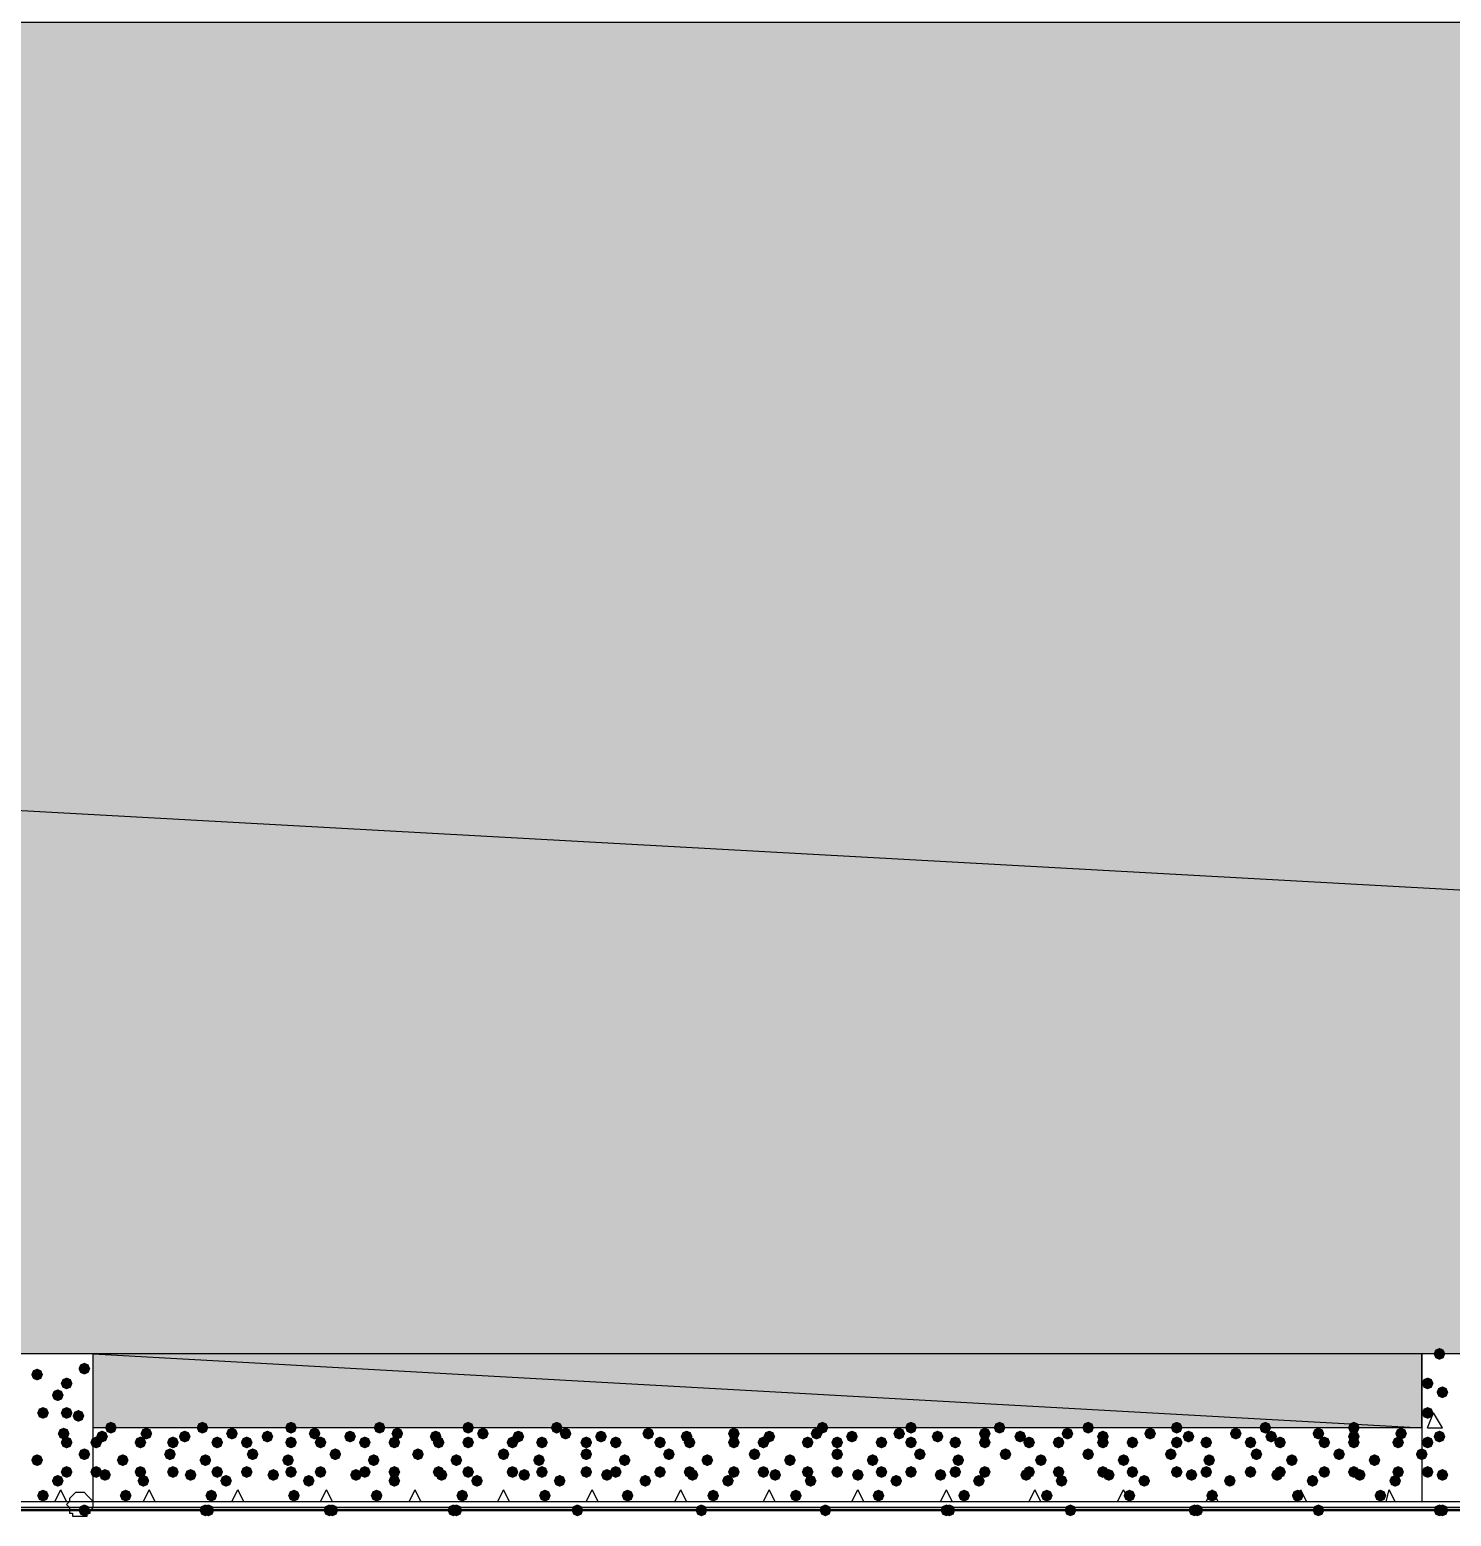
# Model space of a CAD drawing. Header units: millimetres. Extents: x 0 to 420, y 0 to 297.
# Drawn here: x 244.71 to 265.09, y 84.33 to 105.64 of the extents above; entities that cross this region are included whole.
import ezdxf

# ---------------------------------------------------------------- set-up
doc = ezdxf.new("R2010")
doc.units = ezdxf.units.MM
doc.layers.get('0').update_dxf_attribs({"linetype": 'CONTINUOUS'})

msp = doc.modelspace()

# ---------------------------------------------------------------- hatches: boundary and pattern name
at = {"true_color": 0x000008}
h = msp.add_hatch(color=0, dxfattribs=at)
h.paths.add_polyline_path([(385.826, 105.748667), (39.708667, 105.748667), (385.826, 86.656333)], flags=0)
h.paths.add_polyline_path([(39.708667, 105.748667), (385.826, 86.656333), (39.708667, 86.656333)], flags=0)
h = msp.add_hatch(color=0, dxfattribs=at)
h.paths.add_polyline_path([(264.668, 86.656333), (245.618, 86.656333), (264.668, 85.598)], flags=0)
h.paths.add_polyline_path([(245.618, 86.656333), (264.668, 85.598), (245.618, 85.598)], flags=0)
at = {"true_color": 0x000007}
for points in [[(265.006667, 86.656333), (264.981796, 86.596537), (264.922, 86.571667), (264.862204, 86.596537), (264.837333, 86.656333), (264.862204, 86.716129), (264.922, 86.741), (264.981796, 86.716129)], [(244.898333, 86.36), (244.873462, 86.300204), (244.813667, 86.275333), (244.753871, 86.300204), (244.729, 86.36), (244.753871, 86.419796), (244.813667, 86.444667), (244.873462, 86.419796)], [(245.575667, 86.444667), (245.550796, 86.384871), (245.491, 86.36), (245.431204, 86.384871), (245.406333, 86.444667), (245.431204, 86.504462), (245.491, 86.529333), (245.550796, 86.504463)], [(245.194667, 86.063667), (245.169796, 86.003871), (245.11, 85.979), (245.050204, 86.003871), (245.025333, 86.063667), (245.050204, 86.123462), (245.11, 86.148333), (245.169796, 86.123463)], [(245.321667, 86.233), (245.296796, 86.173204), (245.237, 86.148333), (245.177204, 86.173204), (245.152333, 86.233), (245.177204, 86.292796), (245.237, 86.317667), (245.296796, 86.292796)], [(264.837333, 86.233), (264.812462, 86.173204), (264.752667, 86.148333), (264.692871, 86.173204), (264.668, 86.233), (264.692871, 86.292796), (264.752667, 86.317667), (264.812462, 86.292796)], [(265.049, 86.106), (265.024129, 86.046204), (264.964333, 86.021333), (264.904538, 86.046204), (264.879667, 86.106), (264.904537, 86.165796), (264.964333, 86.190667), (265.024129, 86.165796)], [(244.983, 85.809667), (244.958129, 85.749871), (244.898333, 85.725), (244.838538, 85.749871), (244.813667, 85.809667), (244.838537, 85.869462), (244.898333, 85.894333), (244.958129, 85.869463)], [(245.321667, 85.809667), (245.296796, 85.749871), (245.237, 85.725), (245.177204, 85.749871), (245.152333, 85.809667), (245.177204, 85.869462), (245.237, 85.894333), (245.296796, 85.869463)], [(245.491, 85.767333), (245.466129, 85.707538), (245.406333, 85.682667), (245.346538, 85.707538), (245.321667, 85.767333), (245.346537, 85.827129), (245.406333, 85.852), (245.466129, 85.827129)], [(264.837333, 85.809667), (264.812462, 85.749871), (264.752667, 85.725), (264.692871, 85.749871), (264.668, 85.809667), (264.692871, 85.869462), (264.752667, 85.894333), (264.812462, 85.869463)], [(245.279333, 85.513333), (245.254462, 85.453537), (245.194667, 85.428667), (245.134871, 85.453537), (245.11, 85.513333), (245.134871, 85.573129), (245.194667, 85.598), (245.254462, 85.573129)], [(265.006667, 85.471), (264.981796, 85.411204), (264.922, 85.386333), (264.862204, 85.411204), (264.837333, 85.471), (264.862204, 85.530796), (264.922, 85.555667), (264.981796, 85.530796)], [(245.321667, 85.386333), (245.296796, 85.326537), (245.237, 85.301667), (245.177204, 85.326537), (245.152333, 85.386333), (245.177204, 85.446129), (245.237, 85.471), (245.296796, 85.446129)], [(245.575667, 85.217), (245.550796, 85.157204), (245.491, 85.132333), (245.431204, 85.157204), (245.406333, 85.217), (245.431204, 85.276796), (245.491, 85.301667), (245.550796, 85.276796)], [(264.837333, 85.386333), (264.812462, 85.326537), (264.752667, 85.301667), (264.692871, 85.326537), (264.668, 85.386333), (264.692871, 85.446129), (264.752667, 85.471), (264.812462, 85.446129)], [(244.898333, 85.132333), (244.873462, 85.072538), (244.813667, 85.047667), (244.753871, 85.072538), (244.729, 85.132333), (244.753871, 85.192129), (244.813667, 85.217), (244.873462, 85.192129)], [(245.321667, 84.963), (245.296796, 84.903204), (245.237, 84.878333), (245.177204, 84.903204), (245.152333, 84.963), (245.177204, 85.022796), (245.237, 85.047667), (245.296796, 85.022796)], [(264.837333, 84.963), (264.812462, 84.903204), (264.752667, 84.878333), (264.692871, 84.903204), (264.668, 84.963), (264.692871, 85.022796), (264.752667, 85.047667), (264.812462, 85.022796)], [(245.194667, 84.836), (245.169796, 84.776204), (245.11, 84.751333), (245.050204, 84.776204), (245.025333, 84.836), (245.050204, 84.895796), (245.11, 84.920667), (245.169796, 84.895796)], [(265.049, 84.920667), (265.024129, 84.860871), (264.964333, 84.836), (264.904538, 84.860871), (264.879667, 84.920667), (264.904537, 84.980462), (264.964333, 85.005333), (265.024129, 84.980463)], [(244.983, 84.624333), (244.958129, 84.564537), (244.898333, 84.539667), (244.838538, 84.564537), (244.813667, 84.624333), (244.838537, 84.684129), (244.898333, 84.709), (244.958129, 84.684129)]]:
    msp.add_hatch(color=0, dxfattribs=at).paths.add_polyline_path(points, flags=0)
at = {"true_color": 0x000008}
for points in [[(245.829667, 85.471), (245.804796, 85.411204), (245.745, 85.386333), (245.685204, 85.411204), (245.660333, 85.471), (245.685204, 85.530796), (245.745, 85.555667), (245.804796, 85.530796)], [(245.956667, 85.598), (245.931796, 85.538204), (245.872, 85.513333), (245.812204, 85.538204), (245.787333, 85.598), (245.812204, 85.657796), (245.872, 85.682667), (245.931796, 85.657796)], [(246.464667, 85.513333), (246.439796, 85.453537), (246.38, 85.428667), (246.320204, 85.453537), (246.295333, 85.513333), (246.320204, 85.573129), (246.38, 85.598), (246.439796, 85.573129)], [(247.015, 85.471), (246.990129, 85.411204), (246.930333, 85.386333), (246.870538, 85.411204), (246.845667, 85.471), (246.870537, 85.530796), (246.930333, 85.555667), (246.990129, 85.530796)], [(247.269, 85.598), (247.244129, 85.538204), (247.184333, 85.513333), (247.124538, 85.538204), (247.099667, 85.598), (247.124537, 85.657796), (247.184333, 85.682667), (247.244129, 85.657796)], [(247.692333, 85.513333), (247.667463, 85.453537), (247.607667, 85.428667), (247.547871, 85.453537), (247.523, 85.513333), (247.547871, 85.573129), (247.607667, 85.598), (247.667462, 85.573129)], [(248.200333, 85.471), (248.175462, 85.411204), (248.115667, 85.386333), (248.055871, 85.411204), (248.031, 85.471), (248.055871, 85.530796), (248.115667, 85.555667), (248.175462, 85.530796)], [(248.539, 85.598), (248.514129, 85.538204), (248.454333, 85.513333), (248.394538, 85.538204), (248.369667, 85.598), (248.394537, 85.657796), (248.454333, 85.682667), (248.514129, 85.657796)], [(248.877667, 85.513333), (248.852796, 85.453537), (248.793, 85.428667), (248.733204, 85.453537), (248.708333, 85.513333), (248.733204, 85.573129), (248.793, 85.598), (248.852796, 85.573129)], [(249.385667, 85.471), (249.360796, 85.411204), (249.301, 85.386333), (249.241204, 85.411204), (249.216333, 85.471), (249.241204, 85.530796), (249.301, 85.555667), (249.360796, 85.530796)], [(249.809, 85.598), (249.784129, 85.538204), (249.724333, 85.513333), (249.664537, 85.538204), (249.639667, 85.598), (249.664537, 85.657796), (249.724333, 85.682667), (249.784129, 85.657796)], [(250.063, 85.513333), (250.038129, 85.453537), (249.978333, 85.428667), (249.918538, 85.453537), (249.893667, 85.513333), (249.918537, 85.573129), (249.978333, 85.598), (250.038129, 85.573129)], [(250.613333, 85.471), (250.588462, 85.411204), (250.528667, 85.386333), (250.468871, 85.411204), (250.444, 85.471), (250.468871, 85.530796), (250.528667, 85.555667), (250.588462, 85.530796)], [(251.079, 85.598), (251.054129, 85.538204), (250.994333, 85.513333), (250.934538, 85.538204), (250.909667, 85.598), (250.934537, 85.657796), (250.994333, 85.682667), (251.054129, 85.657796)], [(251.290667, 85.513333), (251.265796, 85.453537), (251.206, 85.428667), (251.146204, 85.453537), (251.121333, 85.513333), (251.146204, 85.573129), (251.206, 85.598), (251.265796, 85.573129)], [(251.798667, 85.471), (251.773796, 85.411204), (251.714, 85.386333), (251.654204, 85.411204), (251.629333, 85.471), (251.654204, 85.530796), (251.714, 85.555667), (251.773796, 85.530796)], [(252.349, 85.598), (252.324129, 85.538204), (252.264333, 85.513333), (252.204538, 85.538204), (252.179667, 85.598), (252.204537, 85.657796), (252.264333, 85.682667), (252.324129, 85.657796)], [(252.476, 85.513333), (252.451129, 85.453537), (252.391333, 85.428667), (252.331538, 85.453537), (252.306667, 85.513333), (252.331537, 85.573129), (252.391333, 85.598), (252.451129, 85.573129)], [(252.984, 85.471), (252.959129, 85.411204), (252.899333, 85.386333), (252.839538, 85.411204), (252.814667, 85.471), (252.839537, 85.530796), (252.899333, 85.555667), (252.959129, 85.530796)], [(253.661333, 85.513333), (253.636462, 85.453537), (253.576667, 85.428667), (253.516871, 85.453537), (253.492, 85.513333), (253.516871, 85.573129), (253.576667, 85.598), (253.636462, 85.573129)], [(254.211667, 85.471), (254.186796, 85.411204), (254.127, 85.386333), (254.067204, 85.411204), (254.042333, 85.471), (254.067204, 85.530796), (254.127, 85.555667), (254.186796, 85.530796)], [(254.889, 85.513333), (254.864129, 85.453537), (254.804333, 85.428667), (254.744538, 85.453537), (254.719667, 85.513333), (254.744537, 85.573129), (254.804333, 85.598), (254.864129, 85.573129)], [(255.397, 85.471), (255.372129, 85.411204), (255.312333, 85.386333), (255.252537, 85.411204), (255.227667, 85.471), (255.252537, 85.530796), (255.312333, 85.555667), (255.372129, 85.530796)], [(256.074333, 85.513333), (256.049463, 85.453537), (255.989667, 85.428667), (255.929871, 85.453537), (255.905, 85.513333), (255.929871, 85.573129), (255.989667, 85.598), (256.049462, 85.573129)], [(256.159, 85.598), (256.134129, 85.538204), (256.074333, 85.513333), (256.014537, 85.538204), (255.989667, 85.598), (256.014537, 85.657796), (256.074333, 85.682667), (256.134129, 85.657796)], [(256.582333, 85.471), (256.557462, 85.411204), (256.497667, 85.386333), (256.437871, 85.411204), (256.413, 85.471), (256.437871, 85.530796), (256.497667, 85.555667), (256.557462, 85.530796)], [(257.259667, 85.513333), (257.234796, 85.453537), (257.175, 85.428667), (257.115204, 85.453537), (257.090333, 85.513333), (257.115204, 85.573129), (257.175, 85.598), (257.234796, 85.573129)], [(257.429, 85.598), (257.404129, 85.538204), (257.344333, 85.513333), (257.284538, 85.538204), (257.259667, 85.598), (257.284537, 85.657796), (257.344333, 85.682667), (257.404129, 85.657796)], [(257.81, 85.471), (257.785129, 85.411204), (257.725333, 85.386333), (257.665538, 85.411204), (257.640667, 85.471), (257.665537, 85.530796), (257.725333, 85.555667), (257.785129, 85.530796)], [(258.487333, 85.513333), (258.462463, 85.453537), (258.402667, 85.428667), (258.342871, 85.453537), (258.318, 85.513333), (258.342871, 85.573129), (258.402667, 85.598), (258.462462, 85.573129)], [(258.699, 85.598), (258.674129, 85.538204), (258.614333, 85.513333), (258.554538, 85.538204), (258.529667, 85.598), (258.554537, 85.657796), (258.614333, 85.682667), (258.674129, 85.657796)], [(258.995333, 85.471), (258.970462, 85.411204), (258.910667, 85.386333), (258.850871, 85.411204), (258.826, 85.471), (258.850871, 85.530796), (258.910667, 85.555667), (258.970462, 85.530796)], [(259.672667, 85.513333), (259.647796, 85.453537), (259.588, 85.428667), (259.528204, 85.453537), (259.503333, 85.513333), (259.528204, 85.573129), (259.588, 85.598), (259.647796, 85.573129)], [(259.969, 85.598), (259.944129, 85.538204), (259.884333, 85.513333), (259.824538, 85.538204), (259.799667, 85.598), (259.824537, 85.657796), (259.884333, 85.682667), (259.944129, 85.657796)], [(260.180667, 85.471), (260.155796, 85.411204), (260.096, 85.386333), (260.036204, 85.411204), (260.011333, 85.471), (260.036204, 85.530796), (260.096, 85.555667), (260.155796, 85.530796)], [(260.858, 85.513333), (260.833129, 85.453537), (260.773333, 85.428667), (260.713538, 85.453537), (260.688667, 85.513333), (260.713537, 85.573129), (260.773333, 85.598), (260.833129, 85.573129)], [(261.239, 85.598), (261.214129, 85.538204), (261.154333, 85.513333), (261.094538, 85.538204), (261.069667, 85.598), (261.094537, 85.657796), (261.154333, 85.682667), (261.214129, 85.657796)], [(261.408333, 85.471), (261.383462, 85.411204), (261.323667, 85.386333), (261.263871, 85.411204), (261.239, 85.471), (261.263871, 85.530796), (261.323667, 85.555667), (261.383462, 85.530796)], [(262.085667, 85.513333), (262.060796, 85.453537), (262.001, 85.428667), (261.941204, 85.453537), (261.916333, 85.513333), (261.941204, 85.573129), (262.001, 85.598), (262.060796, 85.573129)], [(262.509, 85.598), (262.484129, 85.538204), (262.424333, 85.513333), (262.364537, 85.538204), (262.339667, 85.598), (262.364537, 85.657796), (262.424333, 85.682667), (262.484129, 85.657796)], [(262.593667, 85.471), (262.568796, 85.411204), (262.509, 85.386333), (262.449204, 85.411204), (262.424333, 85.471), (262.449204, 85.530796), (262.509, 85.555667), (262.568796, 85.530796)], [(263.271, 85.513333), (263.246129, 85.453537), (263.186333, 85.428667), (263.126538, 85.453537), (263.101667, 85.513333), (263.126537, 85.573129), (263.186333, 85.598), (263.246129, 85.573129)], [(263.779, 85.598), (263.754129, 85.538204), (263.694333, 85.513333), (263.634537, 85.538204), (263.609667, 85.598), (263.634537, 85.657796), (263.694333, 85.682667), (263.754129, 85.657796)], [(263.779, 85.471), (263.754129, 85.411204), (263.694333, 85.386333), (263.634537, 85.411204), (263.609667, 85.471), (263.634537, 85.530796), (263.694333, 85.555667), (263.754129, 85.530796)], [(264.456333, 85.513333), (264.431462, 85.453537), (264.371667, 85.428667), (264.311871, 85.453537), (264.287, 85.513333), (264.311871, 85.573129), (264.371667, 85.598), (264.431462, 85.573129)], [(245.745, 85.386333), (245.720129, 85.326537), (245.660333, 85.301667), (245.600538, 85.326537), (245.575667, 85.386333), (245.600537, 85.446129), (245.660333, 85.471), (245.720129, 85.446129)], [(246.38, 85.386333), (246.355129, 85.326537), (246.295333, 85.301667), (246.235538, 85.326537), (246.210667, 85.386333), (246.235537, 85.446129), (246.295333, 85.471), (246.355129, 85.446129)], [(246.803333, 85.217), (246.778462, 85.157204), (246.718667, 85.132333), (246.658871, 85.157204), (246.634, 85.217), (246.658871, 85.276796), (246.718667, 85.301667), (246.778462, 85.276796)], [(246.845667, 85.386333), (246.820796, 85.326537), (246.761, 85.301667), (246.701204, 85.326537), (246.676333, 85.386333), (246.701204, 85.446129), (246.761, 85.471), (246.820796, 85.446129)], [(247.480667, 85.386333), (247.455796, 85.326537), (247.396, 85.301667), (247.336204, 85.326537), (247.311333, 85.386333), (247.336204, 85.446129), (247.396, 85.471), (247.455796, 85.446129)], [(247.904, 85.386333), (247.879129, 85.326537), (247.819333, 85.301667), (247.759538, 85.326537), (247.734667, 85.386333), (247.759537, 85.446129), (247.819333, 85.471), (247.879129, 85.446129)], [(247.988667, 85.217), (247.963796, 85.157204), (247.904, 85.132333), (247.844204, 85.157204), (247.819333, 85.217), (247.844204, 85.276796), (247.904, 85.301667), (247.963796, 85.276796)], [(248.539, 85.386333), (248.514129, 85.326537), (248.454333, 85.301667), (248.394538, 85.326537), (248.369667, 85.386333), (248.394537, 85.446129), (248.454333, 85.471), (248.514129, 85.446129)], [(248.962333, 85.386333), (248.937462, 85.326537), (248.877667, 85.301667), (248.817871, 85.326537), (248.793, 85.386333), (248.817871, 85.446129), (248.877667, 85.471), (248.937462, 85.446129)], [(249.174, 85.217), (249.149129, 85.157204), (249.089333, 85.132333), (249.029538, 85.157204), (249.004667, 85.217), (249.029537, 85.276796), (249.089333, 85.301667), (249.149129, 85.276796)], [(249.597333, 85.386333), (249.572462, 85.326537), (249.512667, 85.301667), (249.452871, 85.326537), (249.428, 85.386333), (249.452871, 85.446129), (249.512667, 85.471), (249.572462, 85.446129)], [(250.020667, 85.386333), (249.995796, 85.326537), (249.936, 85.301667), (249.876204, 85.326537), (249.851333, 85.386333), (249.876204, 85.446129), (249.936, 85.471), (249.995796, 85.446129)], [(250.359333, 85.217), (250.334463, 85.157204), (250.274667, 85.132333), (250.214871, 85.157204), (250.19, 85.217), (250.214871, 85.276796), (250.274667, 85.301667), (250.334462, 85.276796)], [(250.655667, 85.386333), (250.630796, 85.326537), (250.571, 85.301667), (250.511204, 85.326537), (250.486333, 85.386333), (250.511204, 85.446129), (250.571, 85.471), (250.630796, 85.446129)], [(251.079, 85.386333), (251.054129, 85.326537), (250.994333, 85.301667), (250.934538, 85.326537), (250.909667, 85.386333), (250.934537, 85.446129), (250.994333, 85.471), (251.054129, 85.446129)], [(251.587, 85.217), (251.562129, 85.157204), (251.502333, 85.132333), (251.442537, 85.157204), (251.417667, 85.217), (251.442537, 85.276796), (251.502333, 85.301667), (251.562129, 85.276796)], [(251.714, 85.386333), (251.689129, 85.326537), (251.629333, 85.301667), (251.569538, 85.326537), (251.544667, 85.386333), (251.569537, 85.446129), (251.629333, 85.471), (251.689129, 85.446129)], [(252.137333, 85.386333), (252.112462, 85.326537), (252.052667, 85.301667), (251.992871, 85.326537), (251.968, 85.386333), (251.992871, 85.446129), (252.052667, 85.471), (252.112462, 85.446129)], [(252.772333, 85.386333), (252.747462, 85.326537), (252.687667, 85.301667), (252.627871, 85.326537), (252.603, 85.386333), (252.627871, 85.446129), (252.687667, 85.471), (252.747462, 85.446129)], [(252.772333, 85.217), (252.747462, 85.157204), (252.687667, 85.132333), (252.627871, 85.157204), (252.603, 85.217), (252.627871, 85.276796), (252.687667, 85.301667), (252.747462, 85.276796)], [(253.195667, 85.386333), (253.170796, 85.326537), (253.111, 85.301667), (253.051204, 85.326537), (253.026333, 85.386333), (253.051204, 85.446129), (253.111, 85.471), (253.170796, 85.446129)], [(253.830667, 85.386333), (253.805796, 85.326537), (253.746, 85.301667), (253.686204, 85.326537), (253.661333, 85.386333), (253.686204, 85.446129), (253.746, 85.471), (253.805796, 85.446129)], [(253.957667, 85.217), (253.932796, 85.157204), (253.873, 85.132333), (253.813204, 85.157204), (253.788333, 85.217), (253.813204, 85.276796), (253.873, 85.301667), (253.932796, 85.276796)], [(254.254, 85.386333), (254.229129, 85.326537), (254.169333, 85.301667), (254.109537, 85.326537), (254.084667, 85.386333), (254.109537, 85.446129), (254.169333, 85.471), (254.229129, 85.446129)], [(254.889, 85.386333), (254.864129, 85.326537), (254.804333, 85.301667), (254.744538, 85.326537), (254.719667, 85.386333), (254.744537, 85.446129), (254.804333, 85.471), (254.864129, 85.446129)], [(255.185333, 85.217), (255.160462, 85.157204), (255.100667, 85.132333), (255.040871, 85.157204), (255.016, 85.217), (255.040871, 85.276796), (255.100667, 85.301667), (255.160462, 85.276796)], [(255.312333, 85.386333), (255.287463, 85.326537), (255.227667, 85.301667), (255.167871, 85.326537), (255.143, 85.386333), (255.167871, 85.446129), (255.227667, 85.471), (255.287462, 85.446129)], [(255.947333, 85.386333), (255.922462, 85.326537), (255.862667, 85.301667), (255.802871, 85.326537), (255.778, 85.386333), (255.802871, 85.446129), (255.862667, 85.471), (255.922462, 85.446129)], [(256.370667, 85.386333), (256.345796, 85.326537), (256.286, 85.301667), (256.226204, 85.326537), (256.201333, 85.386333), (256.226204, 85.446129), (256.286, 85.471), (256.345796, 85.446129)], [(256.370667, 85.217), (256.345796, 85.157204), (256.286, 85.132333), (256.226204, 85.157204), (256.201333, 85.217), (256.226204, 85.276796), (256.286, 85.301667), (256.345796, 85.276796)], [(257.005667, 85.386333), (256.980796, 85.326537), (256.921, 85.301667), (256.861204, 85.326537), (256.836333, 85.386333), (256.861204, 85.446129), (256.921, 85.471), (256.980796, 85.446129)], [(257.429, 85.386333), (257.404129, 85.326537), (257.344333, 85.301667), (257.284538, 85.326537), (257.259667, 85.386333), (257.284537, 85.446129), (257.344333, 85.471), (257.404129, 85.446129)], [(257.556, 85.217), (257.531129, 85.157204), (257.471333, 85.132333), (257.411538, 85.157204), (257.386667, 85.217), (257.411537, 85.276796), (257.471333, 85.301667), (257.531129, 85.276796)], [(258.064, 85.386333), (258.039129, 85.326537), (257.979333, 85.301667), (257.919538, 85.326537), (257.894667, 85.386333), (257.919537, 85.446129), (257.979333, 85.471), (258.039129, 85.446129)], [(258.487333, 85.386333), (258.462463, 85.326537), (258.402667, 85.301667), (258.342871, 85.326537), (258.318, 85.386333), (258.342871, 85.446129), (258.402667, 85.471), (258.462462, 85.446129)], [(258.783667, 85.217), (258.758796, 85.157204), (258.699, 85.132333), (258.639204, 85.157204), (258.614333, 85.217), (258.639204, 85.276796), (258.699, 85.301667), (258.758796, 85.276796)], [(259.122333, 85.386333), (259.097463, 85.326537), (259.037667, 85.301667), (258.977871, 85.326537), (258.953, 85.386333), (258.977871, 85.446129), (259.037667, 85.471), (259.097462, 85.446129)], [(259.545667, 85.386333), (259.520796, 85.326537), (259.461, 85.301667), (259.401204, 85.326537), (259.376333, 85.386333), (259.401204, 85.446129), (259.461, 85.471), (259.520796, 85.446129)], [(259.969, 85.217), (259.944129, 85.157204), (259.884333, 85.132333), (259.824538, 85.157204), (259.799667, 85.217), (259.824537, 85.276796), (259.884333, 85.301667), (259.944129, 85.276796)], [(260.180667, 85.386333), (260.155796, 85.326537), (260.096, 85.301667), (260.036204, 85.326537), (260.011333, 85.386333), (260.036204, 85.446129), (260.096, 85.471), (260.155796, 85.446129)], [(260.604, 85.386333), (260.579129, 85.326537), (260.519333, 85.301667), (260.459538, 85.326537), (260.434667, 85.386333), (260.459537, 85.446129), (260.519333, 85.471), (260.579129, 85.446129)], [(261.154333, 85.217), (261.129462, 85.157204), (261.069667, 85.132333), (261.009871, 85.157204), (260.985, 85.217), (261.009871, 85.276796), (261.069667, 85.301667), (261.129462, 85.276796)], [(261.239, 85.386333), (261.214129, 85.326537), (261.154333, 85.301667), (261.094538, 85.326537), (261.069667, 85.386333), (261.094537, 85.446129), (261.154333, 85.471), (261.214129, 85.446129)], [(261.662333, 85.386333), (261.637462, 85.326537), (261.577667, 85.301667), (261.517871, 85.326537), (261.493, 85.386333), (261.517871, 85.446129), (261.577667, 85.471), (261.637462, 85.446129)], [(262.297333, 85.386333), (262.272462, 85.326537), (262.212667, 85.301667), (262.152871, 85.326537), (262.128, 85.386333), (262.152871, 85.446129), (262.212667, 85.471), (262.272462, 85.446129)], [(262.382, 85.217), (262.357129, 85.157204), (262.297333, 85.132333), (262.237538, 85.157204), (262.212667, 85.217), (262.237537, 85.276796), (262.297333, 85.301667), (262.357129, 85.276796)], [(262.720667, 85.386333), (262.695796, 85.326537), (262.636, 85.301667), (262.576204, 85.326537), (262.551333, 85.386333), (262.576204, 85.446129), (262.636, 85.471), (262.695796, 85.446129)], [(263.355667, 85.386333), (263.330796, 85.326537), (263.271, 85.301667), (263.211204, 85.326537), (263.186333, 85.386333), (263.211204, 85.446129), (263.271, 85.471), (263.330796, 85.446129)], [(263.567333, 85.217), (263.542462, 85.157204), (263.482667, 85.132333), (263.422871, 85.157204), (263.398, 85.217), (263.422871, 85.276796), (263.482667, 85.301667), (263.542462, 85.276796)], [(263.779, 85.386333), (263.754129, 85.326537), (263.694333, 85.301667), (263.634537, 85.326537), (263.609667, 85.386333), (263.634537, 85.446129), (263.694333, 85.471), (263.754129, 85.446129)], [(264.414, 85.386333), (264.389129, 85.326537), (264.329333, 85.301667), (264.269538, 85.326537), (264.244667, 85.386333), (264.269537, 85.446129), (264.329333, 85.471), (264.389129, 85.446129)], [(264.752667, 85.217), (264.727796, 85.157204), (264.668, 85.132333), (264.608204, 85.157204), (264.583333, 85.217), (264.608204, 85.276796), (264.668, 85.301667), (264.727796, 85.276796)], [(245.745, 84.963), (245.720129, 84.903204), (245.660333, 84.878333), (245.600538, 84.903204), (245.575667, 84.963), (245.600537, 85.022796), (245.660333, 85.047667), (245.720129, 85.022796)], [(246.126, 85.132333), (246.101129, 85.072538), (246.041333, 85.047667), (245.981538, 85.072538), (245.956667, 85.132333), (245.981537, 85.192129), (246.041333, 85.217), (246.101129, 85.192129)], [(246.38, 84.963), (246.355129, 84.903204), (246.295333, 84.878333), (246.235538, 84.903204), (246.210667, 84.963), (246.235537, 85.022796), (246.295333, 85.047667), (246.355129, 85.022796)], [(246.845667, 84.963), (246.820796, 84.903204), (246.761, 84.878333), (246.701204, 84.903204), (246.676333, 84.963), (246.701204, 85.022796), (246.761, 85.047667), (246.820796, 85.022796)], [(247.311333, 85.132333), (247.286462, 85.072538), (247.226667, 85.047667), (247.166871, 85.072538), (247.142, 85.132333), (247.166871, 85.192129), (247.226667, 85.217), (247.286462, 85.192129)], [(247.480667, 84.963), (247.455796, 84.903204), (247.396, 84.878333), (247.336204, 84.903204), (247.311333, 84.963), (247.336204, 85.022796), (247.396, 85.047667), (247.455796, 85.022796)], [(247.904, 84.963), (247.879129, 84.903204), (247.819333, 84.878333), (247.759538, 84.903204), (247.734667, 84.963), (247.759537, 85.022796), (247.819333, 85.047667), (247.879129, 85.022796)], [(248.496667, 85.132333), (248.471796, 85.072538), (248.412, 85.047667), (248.352204, 85.072538), (248.327333, 85.132333), (248.352204, 85.192129), (248.412, 85.217), (248.471796, 85.192129)], [(248.539, 84.963), (248.514129, 84.903204), (248.454333, 84.878333), (248.394538, 84.903204), (248.369667, 84.963), (248.394537, 85.022796), (248.454333, 85.047667), (248.514129, 85.022796)], [(248.962333, 84.963), (248.937462, 84.903204), (248.877667, 84.878333), (248.817871, 84.903204), (248.793, 84.963), (248.817871, 85.022796), (248.877667, 85.047667), (248.937462, 85.022796)], [(249.597333, 84.963), (249.572462, 84.903204), (249.512667, 84.878333), (249.452871, 84.903204), (249.428, 84.963), (249.452871, 85.022796), (249.512667, 85.047667), (249.572462, 85.022796)], [(249.724333, 85.132333), (249.699462, 85.072538), (249.639667, 85.047667), (249.579871, 85.072538), (249.555, 85.132333), (249.579871, 85.192129), (249.639667, 85.217), (249.699462, 85.192129)], [(250.020667, 84.963), (249.995796, 84.903204), (249.936, 84.878333), (249.876204, 84.903204), (249.851333, 84.963), (249.876204, 85.022796), (249.936, 85.047667), (249.995796, 85.022796)], [(250.655667, 84.963), (250.630796, 84.903204), (250.571, 84.878333), (250.511204, 84.903204), (250.486333, 84.963), (250.511204, 85.022796), (250.571, 85.047667), (250.630796, 85.022796)], [(250.909667, 85.132333), (250.884796, 85.072538), (250.825, 85.047667), (250.765204, 85.072538), (250.740333, 85.132333), (250.765204, 85.192129), (250.825, 85.217), (250.884796, 85.192129)], [(251.079, 84.963), (251.054129, 84.903204), (250.994333, 84.878333), (250.934538, 84.903204), (250.909667, 84.963), (250.934537, 85.022796), (250.994333, 85.047667), (251.054129, 85.022796)], [(251.714, 84.963), (251.689129, 84.903204), (251.629333, 84.878333), (251.569538, 84.903204), (251.544667, 84.963), (251.569537, 85.022796), (251.629333, 85.047667), (251.689129, 85.022796)], [(252.095, 85.132333), (252.070129, 85.072538), (252.010333, 85.047667), (251.950538, 85.072538), (251.925667, 85.132333), (251.950537, 85.192129), (252.010333, 85.217), (252.070129, 85.192129)], [(252.137333, 84.963), (252.112462, 84.903204), (252.052667, 84.878333), (251.992871, 84.903204), (251.968, 84.963), (251.992871, 85.022796), (252.052667, 85.047667), (252.112462, 85.022796)], [(252.772333, 84.963), (252.747462, 84.903204), (252.687667, 84.878333), (252.627871, 84.903204), (252.603, 84.963), (252.627871, 85.022796), (252.687667, 85.047667), (252.747462, 85.022796)], [(253.195667, 84.963), (253.170796, 84.903204), (253.111, 84.878333), (253.051204, 84.903204), (253.026333, 84.963), (253.051204, 85.022796), (253.111, 85.047667), (253.170796, 85.022796)], [(253.322667, 85.132333), (253.297796, 85.072538), (253.238, 85.047667), (253.178204, 85.072538), (253.153333, 85.132333), (253.178204, 85.192129), (253.238, 85.217), (253.297796, 85.192129)], [(253.830667, 84.963), (253.805796, 84.903204), (253.746, 84.878333), (253.686204, 84.903204), (253.661333, 84.963), (253.686204, 85.022796), (253.746, 85.047667), (253.805796, 85.022796)], [(254.254, 84.963), (254.229129, 84.903204), (254.169333, 84.878333), (254.109537, 84.903204), (254.084667, 84.963), (254.109537, 85.022796), (254.169333, 85.047667), (254.229129, 85.022796)], [(254.508, 85.132333), (254.483129, 85.072538), (254.423333, 85.047667), (254.363538, 85.072538), (254.338667, 85.132333), (254.363537, 85.192129), (254.423333, 85.217), (254.483129, 85.192129)], [(254.889, 84.963), (254.864129, 84.903204), (254.804333, 84.878333), (254.744538, 84.903204), (254.719667, 84.963), (254.744537, 85.022796), (254.804333, 85.047667), (254.864129, 85.022796)], [(255.312333, 84.963), (255.287463, 84.903204), (255.227667, 84.878333), (255.167871, 84.903204), (255.143, 84.963), (255.167871, 85.022796), (255.227667, 85.047667), (255.287462, 85.022796)], [(255.693333, 85.132333), (255.668462, 85.072538), (255.608667, 85.047667), (255.548871, 85.072538), (255.524, 85.132333), (255.548871, 85.192129), (255.608667, 85.217), (255.668462, 85.192129)], [(255.947333, 84.963), (255.922462, 84.903204), (255.862667, 84.878333), (255.802871, 84.903204), (255.778, 84.963), (255.802871, 85.022796), (255.862667, 85.047667), (255.922462, 85.022796)], [(256.370667, 84.963), (256.345796, 84.903204), (256.286, 84.878333), (256.226204, 84.903204), (256.201333, 84.963), (256.226204, 85.022796), (256.286, 85.047667), (256.345796, 85.022796)], [(256.878667, 85.132333), (256.853796, 85.072538), (256.794, 85.047667), (256.734204, 85.072538), (256.709333, 85.132333), (256.734204, 85.192129), (256.794, 85.217), (256.853796, 85.192129)], [(257.005667, 84.963), (256.980796, 84.903204), (256.921, 84.878333), (256.861204, 84.903204), (256.836333, 84.963), (256.861204, 85.022796), (256.921, 85.047667), (256.980796, 85.022796)], [(257.429, 84.963), (257.404129, 84.903204), (257.344333, 84.878333), (257.284538, 84.903204), (257.259667, 84.963), (257.284537, 85.022796), (257.344333, 85.047667), (257.404129, 85.022796)], [(258.064, 84.963), (258.039129, 84.903204), (257.979333, 84.878333), (257.919538, 84.903204), (257.894667, 84.963), (257.919537, 85.022796), (257.979333, 85.047667), (258.039129, 85.022796)], [(258.106333, 85.132333), (258.081462, 85.072538), (258.021667, 85.047667), (257.961871, 85.072538), (257.937, 85.132333), (257.961871, 85.192129), (258.021667, 85.217), (258.081462, 85.192129)], [(258.487333, 84.963), (258.462463, 84.903204), (258.402667, 84.878333), (258.342871, 84.903204), (258.318, 84.963), (258.342871, 85.022796), (258.402667, 85.047667), (258.462462, 85.022796)], [(259.122333, 84.963), (259.097463, 84.903204), (259.037667, 84.878333), (258.977871, 84.903204), (258.953, 84.963), (258.977871, 85.022796), (259.037667, 85.047667), (259.097462, 85.022796)], [(259.291667, 85.132333), (259.266796, 85.072538), (259.207, 85.047667), (259.147204, 85.072538), (259.122333, 85.132333), (259.147204, 85.192129), (259.207, 85.217), (259.266796, 85.192129)], [(259.545667, 84.963), (259.520796, 84.903204), (259.461, 84.878333), (259.401204, 84.903204), (259.376333, 84.963), (259.401204, 85.022796), (259.461, 85.047667), (259.520796, 85.022796)], [(260.180667, 84.963), (260.155796, 84.903204), (260.096, 84.878333), (260.036204, 84.903204), (260.011333, 84.963), (260.036204, 85.022796), (260.096, 85.047667), (260.155796, 85.022796)], [(260.477, 85.132333), (260.452129, 85.072538), (260.392333, 85.047667), (260.332538, 85.072538), (260.307667, 85.132333), (260.332537, 85.192129), (260.392333, 85.217), (260.452129, 85.192129)], [(260.604, 84.963), (260.579129, 84.903204), (260.519333, 84.878333), (260.459538, 84.903204), (260.434667, 84.963), (260.459537, 85.022796), (260.519333, 85.047667), (260.579129, 85.022796)], [(261.239, 84.963), (261.214129, 84.903204), (261.154333, 84.878333), (261.094538, 84.903204), (261.069667, 84.963), (261.094537, 85.022796), (261.154333, 85.047667), (261.214129, 85.022796)], [(261.662333, 84.963), (261.637462, 84.903204), (261.577667, 84.878333), (261.517871, 84.903204), (261.493, 84.963), (261.517871, 85.022796), (261.577667, 85.047667), (261.637462, 85.022796)], [(261.704667, 85.132333), (261.679796, 85.072538), (261.62, 85.047667), (261.560204, 85.072538), (261.535333, 85.132333), (261.560204, 85.192129), (261.62, 85.217), (261.679796, 85.192129)], [(262.297333, 84.963), (262.272462, 84.903204), (262.212667, 84.878333), (262.152871, 84.903204), (262.128, 84.963), (262.152871, 85.022796), (262.212667, 85.047667), (262.272462, 85.022796)], [(262.720667, 84.963), (262.695796, 84.903204), (262.636, 84.878333), (262.576204, 84.903204), (262.551333, 84.963), (262.576204, 85.022796), (262.636, 85.047667), (262.695796, 85.022796)], [(262.89, 85.132333), (262.865129, 85.072538), (262.805333, 85.047667), (262.745538, 85.072538), (262.720667, 85.132333), (262.745537, 85.192129), (262.805333, 85.217), (262.865129, 85.192129)], [(263.355667, 84.963), (263.330796, 84.903204), (263.271, 84.878333), (263.211204, 84.903204), (263.186333, 84.963), (263.211204, 85.022796), (263.271, 85.047667), (263.330796, 85.022796)], [(263.779, 84.963), (263.754129, 84.903204), (263.694333, 84.878333), (263.634537, 84.903204), (263.609667, 84.963), (263.634537, 85.022796), (263.694333, 85.047667), (263.754129, 85.022796)], [(264.075333, 85.132333), (264.050462, 85.072538), (263.990667, 85.047667), (263.930871, 85.072538), (263.906, 85.132333), (263.930871, 85.192129), (263.990667, 85.217), (264.050462, 85.192129)], [(264.414, 84.963), (264.389129, 84.903204), (264.329333, 84.878333), (264.269538, 84.903204), (264.244667, 84.963), (264.269537, 85.022796), (264.329333, 85.047667), (264.389129, 85.022796)], [(245.872, 84.920667), (245.847129, 84.860871), (245.787333, 84.836), (245.727537, 84.860871), (245.702667, 84.920667), (245.727537, 84.980462), (245.787333, 85.005333), (245.847129, 84.980463)], [(246.422333, 84.836), (246.397462, 84.776204), (246.337667, 84.751333), (246.277871, 84.776204), (246.253, 84.836), (246.277871, 84.895796), (246.337667, 84.920667), (246.397462, 84.895796)], [(247.099667, 84.920667), (247.074796, 84.860871), (247.015, 84.836), (246.955204, 84.860871), (246.930333, 84.920667), (246.955204, 84.980462), (247.015, 85.005333), (247.074796, 84.980463)], [(247.607667, 84.836), (247.582796, 84.776204), (247.523, 84.751333), (247.463204, 84.776204), (247.438333, 84.836), (247.463204, 84.895796), (247.523, 84.920667), (247.582796, 84.895796)], [(248.285, 84.920667), (248.260129, 84.860871), (248.200333, 84.836), (248.140537, 84.860871), (248.115667, 84.920667), (248.140537, 84.980462), (248.200333, 85.005333), (248.260129, 84.980463)], [(248.793, 84.836), (248.768129, 84.776204), (248.708333, 84.751333), (248.648538, 84.776204), (248.623667, 84.836), (248.648537, 84.895796), (248.708333, 84.920667), (248.768129, 84.895796)], [(249.470333, 84.920667), (249.445462, 84.860871), (249.385667, 84.836), (249.325871, 84.860871), (249.301, 84.920667), (249.325871, 84.980462), (249.385667, 85.005333), (249.445462, 84.980463)], [(250.020667, 84.836), (249.995796, 84.776204), (249.936, 84.751333), (249.876204, 84.776204), (249.851333, 84.836), (249.876204, 84.895796), (249.936, 84.920667), (249.995796, 84.895796)], [(250.698, 84.920667), (250.673129, 84.860871), (250.613333, 84.836), (250.553538, 84.860871), (250.528667, 84.920667), (250.553537, 84.980462), (250.613333, 85.005333), (250.673129, 84.980463)], [(251.206, 84.836), (251.181129, 84.776204), (251.121333, 84.751333), (251.061538, 84.776204), (251.036667, 84.836), (251.061537, 84.895796), (251.121333, 84.920667), (251.181129, 84.895796)], [(251.883333, 84.920667), (251.858462, 84.860871), (251.798667, 84.836), (251.738871, 84.860871), (251.714, 84.920667), (251.738871, 84.980462), (251.798667, 85.005333), (251.858462, 84.980463)], [(252.391333, 84.836), (252.366462, 84.776204), (252.306667, 84.751333), (252.246871, 84.776204), (252.222, 84.836), (252.246871, 84.895796), (252.306667, 84.920667), (252.366462, 84.895796)], [(253.068667, 84.920667), (253.043796, 84.860871), (252.984, 84.836), (252.924204, 84.860871), (252.899333, 84.920667), (252.924204, 84.980462), (252.984, 85.005333), (253.043796, 84.980463)], [(253.619, 84.836), (253.594129, 84.776204), (253.534333, 84.751333), (253.474538, 84.776204), (253.449667, 84.836), (253.474537, 84.895796), (253.534333, 84.920667), (253.594129, 84.895796)], [(254.296333, 84.920667), (254.271462, 84.860871), (254.211667, 84.836), (254.151871, 84.860871), (254.127, 84.920667), (254.151871, 84.980462), (254.211667, 85.005333), (254.271462, 84.980463)], [(254.804333, 84.836), (254.779462, 84.776204), (254.719667, 84.751333), (254.659871, 84.776204), (254.635, 84.836), (254.659871, 84.895796), (254.719667, 84.920667), (254.779462, 84.895796)], [(255.481667, 84.920667), (255.456796, 84.860871), (255.397, 84.836), (255.337204, 84.860871), (255.312333, 84.920667), (255.337204, 84.980462), (255.397, 85.005333), (255.456796, 84.980463)], [(255.989667, 84.836), (255.964796, 84.776204), (255.905, 84.751333), (255.845204, 84.776204), (255.820333, 84.836), (255.845204, 84.895796), (255.905, 84.920667), (255.964796, 84.895796)], [(256.667, 84.920667), (256.642129, 84.860871), (256.582333, 84.836), (256.522538, 84.860871), (256.497667, 84.920667), (256.522537, 84.980462), (256.582333, 85.005333), (256.642129, 84.980463)], [(257.217333, 84.836), (257.192462, 84.776204), (257.132667, 84.751333), (257.072871, 84.776204), (257.048, 84.836), (257.072871, 84.895796), (257.132667, 84.920667), (257.192462, 84.895796)], [(257.852333, 84.920667), (257.827463, 84.860871), (257.767667, 84.836), (257.707871, 84.860871), (257.683, 84.920667), (257.707871, 84.980462), (257.767667, 85.005333), (257.827462, 84.980463)], [(258.402667, 84.836), (258.377796, 84.776204), (258.318, 84.751333), (258.258204, 84.776204), (258.233333, 84.836), (258.258204, 84.895796), (258.318, 84.920667), (258.377796, 84.895796)], [(259.08, 84.920667), (259.055129, 84.860871), (258.995333, 84.836), (258.935538, 84.860871), (258.910667, 84.920667), (258.935537, 84.980462), (258.995333, 85.005333), (259.055129, 84.980463)], [(259.588, 84.836), (259.563129, 84.776204), (259.503333, 84.751333), (259.443537, 84.776204), (259.418667, 84.836), (259.443537, 84.895796), (259.503333, 84.920667), (259.563129, 84.895796)], [(260.265333, 84.920667), (260.240462, 84.860871), (260.180667, 84.836), (260.120871, 84.860871), (260.096, 84.920667), (260.120871, 84.980462), (260.180667, 85.005333), (260.240462, 84.980463)], [(260.773333, 84.836), (260.748462, 84.776204), (260.688667, 84.751333), (260.628871, 84.776204), (260.604, 84.836), (260.628871, 84.895796), (260.688667, 84.920667), (260.748462, 84.895796)], [(261.450667, 84.920667), (261.425796, 84.860871), (261.366, 84.836), (261.306204, 84.860871), (261.281333, 84.920667), (261.306204, 84.980462), (261.366, 85.005333), (261.425796, 84.980463)], [(262.001, 84.836), (261.976129, 84.776204), (261.916333, 84.751333), (261.856538, 84.776204), (261.831667, 84.836), (261.856537, 84.895796), (261.916333, 84.920667), (261.976129, 84.895796)], [(262.678333, 84.920667), (262.653462, 84.860871), (262.593667, 84.836), (262.533871, 84.860871), (262.509, 84.920667), (262.533871, 84.980462), (262.593667, 85.005333), (262.653462, 84.980463)], [(263.186333, 84.836), (263.161462, 84.776204), (263.101667, 84.751333), (263.041871, 84.776204), (263.017, 84.836), (263.041871, 84.895796), (263.101667, 84.920667), (263.161462, 84.895796)], [(263.863667, 84.920667), (263.838796, 84.860871), (263.779, 84.836), (263.719204, 84.860871), (263.694333, 84.920667), (263.719204, 84.980462), (263.779, 85.005333), (263.838796, 84.980463)], [(264.371667, 84.836), (264.346796, 84.776204), (264.287, 84.751333), (264.227204, 84.776204), (264.202333, 84.836), (264.227204, 84.895796), (264.287, 84.920667), (264.346796, 84.895796)], [(246.168333, 84.624333), (246.143463, 84.564537), (246.083667, 84.539667), (246.023871, 84.564537), (245.999, 84.624333), (246.023871, 84.684129), (246.083667, 84.709), (246.143462, 84.684129)], [(247.396, 84.624333), (247.371129, 84.564537), (247.311333, 84.539667), (247.251538, 84.564537), (247.226667, 84.624333), (247.251537, 84.684129), (247.311333, 84.709), (247.371129, 84.684129)], [(248.581333, 84.624333), (248.556462, 84.564537), (248.496667, 84.539667), (248.436871, 84.564537), (248.412, 84.624333), (248.436871, 84.684129), (248.496667, 84.709), (248.556462, 84.684129)], [(249.766667, 84.624333), (249.741796, 84.564537), (249.682, 84.539667), (249.622204, 84.564537), (249.597333, 84.624333), (249.622204, 84.684129), (249.682, 84.709), (249.741796, 84.684129)], [(250.994333, 84.624333), (250.969462, 84.564537), (250.909667, 84.539667), (250.849871, 84.564537), (250.825, 84.624333), (250.849871, 84.684129), (250.909667, 84.709), (250.969462, 84.684129)], [(252.179667, 84.624333), (252.154796, 84.564537), (252.095, 84.539667), (252.035204, 84.564537), (252.010333, 84.624333), (252.035204, 84.684129), (252.095, 84.709), (252.154796, 84.684129)], [(253.365, 84.624333), (253.340129, 84.564537), (253.280333, 84.539667), (253.220538, 84.564537), (253.195667, 84.624333), (253.220537, 84.684129), (253.280333, 84.709), (253.340129, 84.684129)], [(254.592667, 84.624333), (254.567796, 84.564537), (254.508, 84.539667), (254.448204, 84.564537), (254.423333, 84.624333), (254.448204, 84.684129), (254.508, 84.709), (254.567796, 84.684129)], [(255.778, 84.624333), (255.753129, 84.564537), (255.693333, 84.539667), (255.633537, 84.564537), (255.608667, 84.624333), (255.633537, 84.684129), (255.693333, 84.709), (255.753129, 84.684129)], [(256.963333, 84.624333), (256.938463, 84.564537), (256.878667, 84.539667), (256.818871, 84.564537), (256.794, 84.624333), (256.818871, 84.684129), (256.878667, 84.709), (256.938462, 84.684129)], [(258.191, 84.624333), (258.166129, 84.564537), (258.106333, 84.539667), (258.046538, 84.564537), (258.021667, 84.624333), (258.046537, 84.684129), (258.106333, 84.709), (258.166129, 84.684129)], [(259.376333, 84.624333), (259.351462, 84.564537), (259.291667, 84.539667), (259.231871, 84.564537), (259.207, 84.624333), (259.231871, 84.684129), (259.291667, 84.709), (259.351462, 84.684129)], [(260.561667, 84.624333), (260.536796, 84.564537), (260.477, 84.539667), (260.417204, 84.564537), (260.392333, 84.624333), (260.417204, 84.684129), (260.477, 84.709), (260.536796, 84.684129)], [(261.747, 84.624333), (261.722129, 84.564537), (261.662333, 84.539667), (261.602538, 84.564537), (261.577667, 84.624333), (261.602537, 84.684129), (261.662333, 84.709), (261.722129, 84.684129)], [(262.974667, 84.624333), (262.949796, 84.564537), (262.89, 84.539667), (262.830204, 84.564537), (262.805333, 84.624333), (262.830204, 84.684129), (262.89, 84.709), (262.949796, 84.684129)], [(264.16, 84.624333), (264.135129, 84.564537), (264.075333, 84.539667), (264.015538, 84.564537), (263.990667, 84.624333), (264.015537, 84.684129), (264.075333, 84.709), (264.135129, 84.684129)]]:
    msp.add_hatch(color=0, dxfattribs=at).paths.add_polyline_path(points, flags=0)
at = {"true_color": 0x000007}
h = msp.add_hatch(color=0, dxfattribs=at)
h.paths.add_polyline_path([(386.969, 84.455), (38.565667, 84.455), (386.969, 84.412667)], flags=0)
h.paths.add_polyline_path([(38.565667, 84.455), (386.969, 84.412667), (38.565667, 84.412667)], flags=0)
at = {"true_color": 0x0000fe}
for points in [[(245.575667, 84.412667), (245.550796, 84.352871), (245.491, 84.328), (245.431204, 84.352871), (245.406333, 84.412667), (245.431204, 84.472462), (245.491, 84.497333), (245.550796, 84.472463)], [(245.575667, 84.412667), (245.550796, 84.352871), (245.491, 84.328), (245.431204, 84.352871), (245.406333, 84.412667), (245.431204, 84.472462), (245.491, 84.497333), (245.550796, 84.472463)], [(247.311333, 84.412667), (247.286462, 84.352871), (247.226667, 84.328), (247.166871, 84.352871), (247.142, 84.412667), (247.166871, 84.472462), (247.226667, 84.497333), (247.286462, 84.472463)], [(247.353667, 84.412667), (247.328796, 84.352871), (247.269, 84.328), (247.209204, 84.352871), (247.184333, 84.412667), (247.209204, 84.472462), (247.269, 84.497333), (247.328796, 84.472463)], [(249.089333, 84.412667), (249.064462, 84.352871), (249.004667, 84.328), (248.944871, 84.352871), (248.92, 84.412667), (248.944871, 84.472462), (249.004667, 84.497333), (249.064462, 84.472463)], [(249.131667, 84.412667), (249.106796, 84.352871), (249.047, 84.328), (248.987204, 84.352871), (248.962333, 84.412667), (248.987204, 84.472462), (249.047, 84.497333), (249.106796, 84.472463)], [(250.867333, 84.412667), (250.842462, 84.352871), (250.782667, 84.328), (250.722871, 84.352871), (250.698, 84.412667), (250.722871, 84.472462), (250.782667, 84.497333), (250.842462, 84.472463)], [(250.909667, 84.412667), (250.884796, 84.352871), (250.825, 84.328), (250.765204, 84.352871), (250.740333, 84.412667), (250.765204, 84.472462), (250.825, 84.497333), (250.884796, 84.472463)], [(252.645333, 84.412667), (252.620462, 84.352871), (252.560667, 84.328), (252.500871, 84.352871), (252.476, 84.412667), (252.500871, 84.472462), (252.560667, 84.497333), (252.620462, 84.472463)], [(252.645333, 84.412667), (252.620462, 84.352871), (252.560667, 84.328), (252.500871, 84.352871), (252.476, 84.412667), (252.500871, 84.472462), (252.560667, 84.497333), (252.620462, 84.472463)], [(254.423333, 84.412667), (254.398462, 84.352871), (254.338667, 84.328), (254.278871, 84.352871), (254.254, 84.412667), (254.278871, 84.472462), (254.338667, 84.497333), (254.398462, 84.472463)], [(254.423333, 84.412667), (254.398462, 84.352871), (254.338667, 84.328), (254.278871, 84.352871), (254.254, 84.412667), (254.278871, 84.472462), (254.338667, 84.497333), (254.398462, 84.472463)], [(256.201333, 84.412667), (256.176462, 84.352871), (256.116667, 84.328), (256.056871, 84.352871), (256.032, 84.412667), (256.056871, 84.472462), (256.116667, 84.497333), (256.176462, 84.472463)], [(256.201333, 84.412667), (256.176462, 84.352871), (256.116667, 84.328), (256.056871, 84.352871), (256.032, 84.412667), (256.056871, 84.472462), (256.116667, 84.497333), (256.176462, 84.472463)], [(257.937, 84.412667), (257.912129, 84.352871), (257.852333, 84.328), (257.792537, 84.352871), (257.767667, 84.412667), (257.792537, 84.472462), (257.852333, 84.497333), (257.912129, 84.472463)], [(257.979333, 84.412667), (257.954462, 84.352871), (257.894667, 84.328), (257.834871, 84.352871), (257.81, 84.412667), (257.834871, 84.472462), (257.894667, 84.497333), (257.954462, 84.472463)], [(259.715, 84.412667), (259.690129, 84.352871), (259.630333, 84.328), (259.570538, 84.352871), (259.545667, 84.412667), (259.570537, 84.472462), (259.630333, 84.497333), (259.690129, 84.472463)], [(259.715, 84.412667), (259.690129, 84.352871), (259.630333, 84.328), (259.570538, 84.352871), (259.545667, 84.412667), (259.570537, 84.472462), (259.630333, 84.497333), (259.690129, 84.472463)], [(261.493, 84.412667), (261.468129, 84.352871), (261.408333, 84.328), (261.348538, 84.352871), (261.323667, 84.412667), (261.348537, 84.472462), (261.408333, 84.497333), (261.468129, 84.472463)], [(261.535333, 84.412667), (261.510462, 84.352871), (261.450667, 84.328), (261.390871, 84.352871), (261.366, 84.412667), (261.390871, 84.472462), (261.450667, 84.497333), (261.510462, 84.472463)], [(263.271, 84.412667), (263.246129, 84.352871), (263.186333, 84.328), (263.126538, 84.352871), (263.101667, 84.412667), (263.126537, 84.472462), (263.186333, 84.497333), (263.246129, 84.472463)], [(263.271, 84.412667), (263.246129, 84.352871), (263.186333, 84.328), (263.126538, 84.352871), (263.101667, 84.412667), (263.126537, 84.472462), (263.186333, 84.497333), (263.246129, 84.472463)], [(265.006667, 84.412667), (264.981796, 84.352871), (264.922, 84.328), (264.862204, 84.352871), (264.837333, 84.412667), (264.862204, 84.472462), (264.922, 84.497333), (264.981796, 84.472463)], [(265.049, 84.412667), (265.024129, 84.352871), (264.964333, 84.328), (264.904538, 84.352871), (264.879667, 84.412667), (264.904537, 84.472462), (264.964333, 84.497333), (265.024129, 84.472463)]]:
    msp.add_hatch(color=0, dxfattribs=at).paths.add_polyline_path(points, flags=0)

# ---------------------------------------------------------------- linework, layer by layer
at = {"color": 0, "true_color": 0x000008}
for points in [[(385.826, 105.748667), (39.708667, 105.748667), (385.826, 86.656333)], [(39.708667, 105.748667), (385.826, 86.656333), (39.708667, 86.656333)], [(264.668, 86.656333), (245.618, 86.656333), (264.668, 85.598)], [(245.618, 86.656333), (264.668, 85.598), (245.618, 85.598)]]:
    msp.add_lwpolyline(points, close=True, dxfattribs=at)
at = {"color": 0, "true_color": 0x000007}
for points in [[(243.501333, 86.656333), (243.501333, 84.539667), (245.618, 84.539667), (245.618, 86.656333)], [(264.668, 86.656333), (264.668, 84.539667), (266.784667, 84.539667), (266.784667, 86.656333)], [(245.618, 84.497333), (245.618, 84.539667), (245.575667, 84.582), (245.533333, 84.624333), (245.491, 84.666667), (245.448667, 84.666667), (245.406333, 84.666667), (245.364, 84.666667), (245.321667, 84.624333), (245.279333, 84.582), (245.279333, 84.539667), (245.237, 84.497333), (245.279333, 84.455), (245.279333, 84.412667), (245.279333, 84.370333), (245.321667, 84.370333), (245.321667, 84.328), (245.364, 84.328), (245.406333, 84.328), (245.448667, 84.328), (245.491, 84.328), (245.533333, 84.328), (245.533333, 84.370333), (245.575667, 84.370333), (245.575667, 84.412667), (245.618, 84.455)], [(386.969, 84.455), (38.565667, 84.455), (386.969, 84.412667)], [(38.565667, 84.455), (386.969, 84.412667), (38.565667, 84.412667)]]:
    msp.add_lwpolyline(points, close=True, dxfattribs=at)
for points in [[(264.752667, 85.598), (264.837333, 85.809667)], [(264.964333, 85.598), (264.837333, 85.809667)], [(264.668, 85.598), (245.618, 85.598)], [(264.752667, 85.598), (264.964333, 85.598)], [(245.067667, 84.539667), (245.152333, 84.709)], [(245.237, 84.539667), (245.152333, 84.709)], [(387.053667, 84.412667), (38.481, 84.412667)], [(387.011333, 84.412667), (38.523333, 84.412667), (387.011333, 84.412667), (38.523333, 84.412667)], [(38.523333, 84.412667), (387.011333, 84.412667), (38.523333, 84.412667), (387.011333, 84.412667)], [(387.011333, 84.412667), (38.523333, 84.412667)], [(38.523333, 84.412667), (38.565667, 84.412667), (386.969, 84.412667), (387.011333, 84.412667)], [(386.969, 84.455), (38.565667, 84.455)], [(245.618, 84.539667), (264.668, 84.539667)]]:
    msp.add_lwpolyline(points, dxfattribs=at)
at = {"color": 0, "true_color": 0x000008}
for points in [[(246.337667, 84.539667), (246.422333, 84.709)], [(246.507, 84.539667), (246.422333, 84.709)], [(247.607667, 84.539667), (247.692333, 84.709)], [(247.777, 84.539667), (247.692333, 84.709)], [(248.877667, 84.539667), (248.962333, 84.709)], [(249.047, 84.539667), (248.962333, 84.709)], [(250.147667, 84.539667), (250.232333, 84.709)], [(250.317, 84.539667), (250.232333, 84.709)], [(251.417667, 84.539667), (251.502333, 84.709)], [(251.587, 84.539667), (251.502333, 84.709)], [(252.687667, 84.539667), (252.772333, 84.709)], [(252.857, 84.539667), (252.772333, 84.709)], [(253.957667, 84.539667), (254.042333, 84.709)], [(254.127, 84.539667), (254.042333, 84.709)], [(255.227667, 84.539667), (255.312333, 84.709)], [(255.397, 84.539667), (255.312333, 84.709)], [(256.497667, 84.539667), (256.582333, 84.709)], [(256.667, 84.539667), (256.582333, 84.709)], [(257.767667, 84.539667), (257.852333, 84.709)], [(257.937, 84.539667), (257.852333, 84.709)], [(259.037667, 84.539667), (259.122333, 84.709)], [(259.207, 84.539667), (259.122333, 84.709)], [(260.307667, 84.539667), (260.392333, 84.709)], [(260.477, 84.539667), (260.392333, 84.709)], [(261.577667, 84.539667), (261.662333, 84.709)], [(261.747, 84.539667), (261.662333, 84.709)], [(262.847667, 84.539667), (262.932333, 84.709)], [(263.017, 84.539667), (262.932333, 84.709)], [(264.16, 84.539667), (264.202333, 84.709)], [(264.287, 84.539667), (264.202333, 84.709)]]:
    msp.add_lwpolyline(points, dxfattribs=at)

doc.saveas('drawing.dxf')
